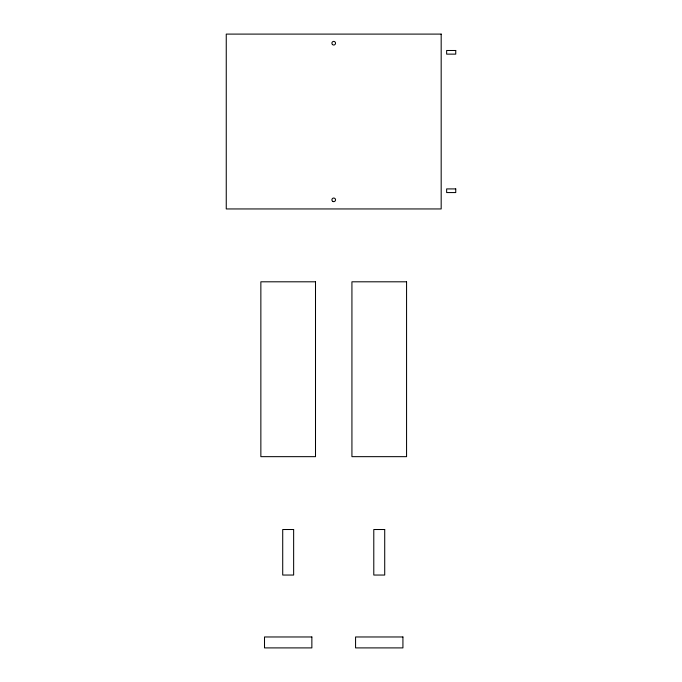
<?xml version="1.0" encoding="UTF-8"?>
<svg xmlns="http://www.w3.org/2000/svg" width="682" height="682" viewBox="0 0 682 682"><rect width="100%" height="100%" fill="white"/><g stroke="black" fill="none" stroke-linecap="round" stroke-linejoin="round"><path stroke-width="1.02" d="M441.177 34.1L226.254 34.1L226.254 208.948L441.177 208.948L441.177 34.1M455.747 50.494L446.642 50.494L446.642 54.134L455.747 54.134L455.747 50.494M455.747 188.914L446.642 188.914L446.642 192.563L455.747 192.563L455.747 188.914M315.502 281.802L260.856 281.802L260.856 456.659L315.502 456.659L315.502 281.802M406.566 281.802L351.929 281.802L351.929 456.659L406.566 456.659L406.566 281.802M293.644 529.513L282.715 529.513L282.715 575.045L293.644 575.045L293.644 529.513M384.716 529.513L373.787 529.513L373.787 575.045L384.716 575.045L384.716 529.513M311.862 636.971L264.505 636.971L264.505 647.9L311.862 647.9L311.862 636.971M402.926 636.971L355.569 636.971L355.569 647.9L402.926 647.9L402.926 636.971M332.424 44.492A1.824 1.824 0 0 0 335.476 43.682A1.824 1.824 0 0 0 333.242 41.449A1.824 1.824 0 0 0 332.424 44.492M332.807 201.42A1.824 1.824 0 0 0 335.535 199.843A1.824 1.824 0 0 0 332.807 198.266A1.824 1.824 0 0 0 332.807 201.42"/></g></svg>
